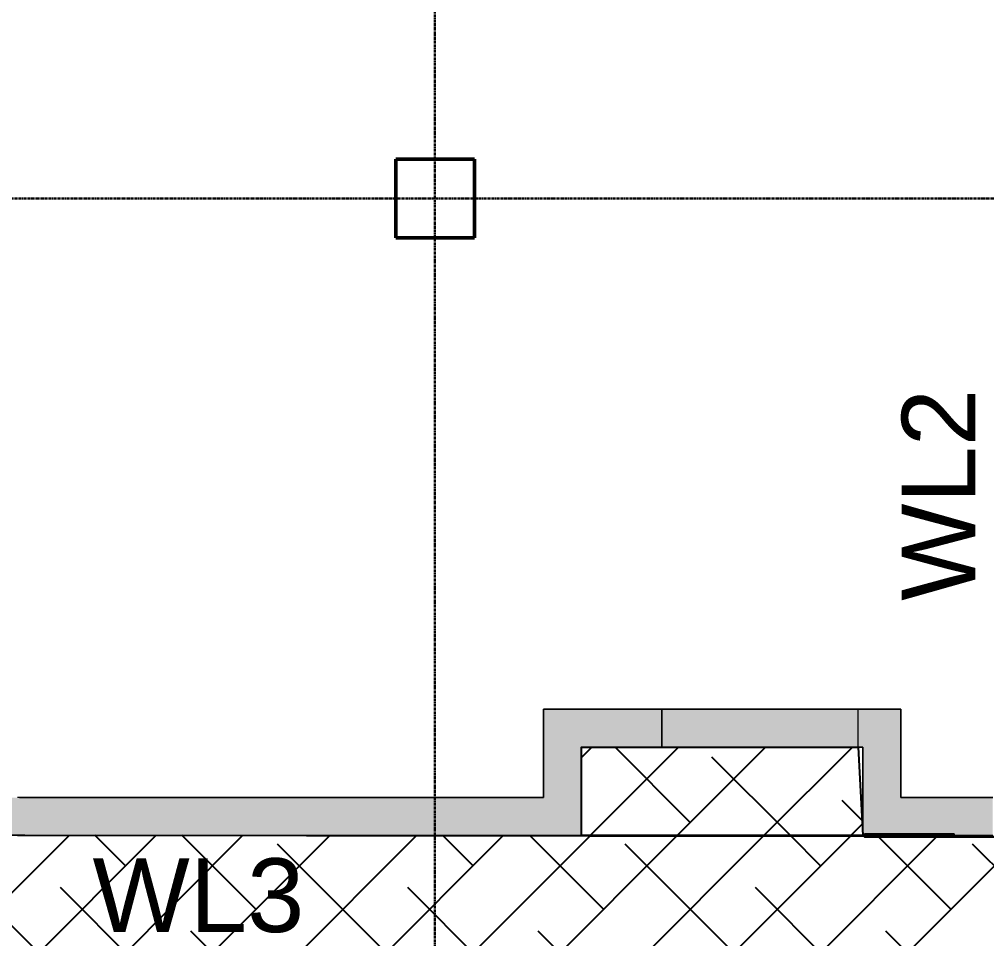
# Model space of a CAD drawing. Header units: inches. Extents: x -4126 to -1814, y 9773 to 12338.
# Drawn here: x -2911.9 to -2715.1, y 11696.7 to 11883.6 of the extents above; entities that cross this region are included whole.
import ezdxf

# ---------------------------------------------------------------- set-up
doc = ezdxf.new("R2010")
doc.units = ezdxf.units.IN
doc.header["$MEASUREMENT"] = 0
doc.linetypes.add('Grid Line 1_2_', pattern=[0.875, 0.5, -0.125, 0.125, -0.125])
for name, color, linetype, lineweight in [('I-WALL', 2, 'Continuous', 13), ('S-COLS', 52, 'Continuous', 9), ('S-GRID', 1, 'Continuous', 9)]:
    doc.layers.add(name, color=color, linetype=linetype, lineweight=lineweight)
doc.layers.add('LOAD_HATCH', color=8, linetype='Continuous')
doc.layers.add('loads', color=1, linetype='Continuous')
doc.styles.add('Arial', font='Arial.ttf', dxfattribs={"height": 18})

# ---------------------------------------------------------------- blocks, each defined once
blk = doc.blocks.new('CTR - 1st Phase - Common Walls_rvt-1-FRAMING PLAN - 1ST FLOOR')
at = {"layer": 'I-WALL', "lineweight": 5, "transparency": 33554585}
for color, points in [(8, [(-2797.52, 11717.61), (-2797.52, 11743.36), (-2805.27, 11743.36), (-2805.27, 11717.61)]), (8, [(-2768.71, 11735.61), (-2768.25, 11735.61), (-2768.25, 11743.36), (-2769.09, 11743.36), (-2769.09, 11735.61)]), (8, [(-2740.3, 11717.61), (-2739.92, 11717.61), (-2739.92, 11717.99), (-2732.55, 11717.99), (-2732.55, 11743.36), (-2740.3, 11743.36), (-2740.3, 11725.36)]), (8, [(-2721.2, 11717.61), (-2720.37, 11717.61), (-2720.37, 11725.36), (-2721.2, 11725.36)]), (8, [(-2732.55, 11717.61), (-2732.55, 11717.99), (-2739.92, 11717.99), (-2739.92, 11717.61)]), (31, [(-2739.92, 11717.36), (-2722.03, 11717.36), (-2722.03, 11717.61), (-2739.92, 11717.61)]), (8, [(-2722.03, 11717.61), (-2722.03, 11717.99), (-2732.55, 11717.99), (-2732.55, 11717.61), (-2726.69, 11717.61)]), (8, [(-2721.68, 11717.61), (-2721.68, 11717.99), (-2722.03, 11717.99), (-2722.03, 11717.61)]), (31, [(-2721.68, 11717.36), (-2721.68, 11717.61), (-2722.03, 11717.61), (-2722.03, 11717.36)])]:
    blk.add_hatch(color=color, dxfattribs=at).paths.add_polyline_path(points, flags=0)
h = blk.add_hatch(color=8, dxfattribs=at)
h.paths.add_polyline_path([(-2741.2, 11735.61), (-2740.3, 11735.61), (-2740.3, 11743.36), (-2741.2, 11743.36)], flags=0)
h.paths.add_polyline_path([(-2797.52, 11735.61), (-2781.2, 11735.61), (-2781.2, 11743.36), (-2797.52, 11743.36)], flags=0)
h = blk.add_hatch(color=8, dxfattribs=at)
h.paths.add_polyline_path([(-2769.52, 11735.61), (-2769.09, 11735.61), (-2769.09, 11743.36), (-2769.52, 11743.36)], flags=0)
h.paths.add_polyline_path([(-2767.82, 11735.61), (-2767.82, 11743.36), (-2768.25, 11743.36), (-2768.25, 11735.61)], flags=0)
h.paths.add_polyline_path([(-2767.43, 11735.61), (-2741.2, 11735.61), (-2741.2, 11743.36), (-2767.43, 11743.36)], flags=0)
h.paths.add_polyline_path([(-2769.91, 11735.61), (-2769.91, 11743.36), (-2781.2, 11743.36), (-2781.2, 11735.61)], flags=0)
h = blk.add_hatch(color=8, dxfattribs=at)
h.paths.add_polyline_path([(-2769.91, 11735.61), (-2769.52, 11735.61), (-2769.52, 11743.36), (-2769.91, 11743.36)], flags=0)
h.paths.add_polyline_path([(-2767.82, 11735.61), (-2767.43, 11735.61), (-2767.43, 11743.36), (-2767.82, 11743.36)], flags=0)
h = blk.add_hatch(color=8, dxfattribs=at)
h.paths.add_polyline_path([(-2864.85, 11717.61), (-2864.85, 11725.36), (-2865.28, 11725.36), (-2865.28, 11717.61)], flags=0)
h.paths.add_polyline_path([(-2959.35, 11717.61), (-2959.35, 11725.36), (-2959.78, 11725.36), (-2959.78, 11717.61)], flags=0)
h.paths.add_polyline_path([(-2816.97, 11717.61), (-2816.97, 11725.36), (-2817.4, 11725.36), (-2817.4, 11717.61)], flags=0)
h.paths.add_polyline_path([(-3008.93, 11717.61), (-3008.5, 11717.61), (-3008.5, 11725.36), (-3008.93, 11725.36), (-3008.93, 11720.89)], flags=0)
h.paths.add_polyline_path([(-2817.79, 11717.61), (-2817.79, 11725.36), (-2863.19, 11725.36), (-2863.19, 11717.61), (-2856.37, 11717.61)], flags=0)
h.paths.add_polyline_path([(-2931.27, 11717.61), (-2913.56, 11717.61), (-2913.56, 11725.36), (-2958.96, 11725.36), (-2958.96, 11717.61), (-2939.77, 11717.61)], flags=0)
h.paths.add_polyline_path([(-3009.32, 11717.61), (-3009.32, 11725.36), (-3054.72, 11725.36), (-3054.72, 11717.61)], flags=0)
h.paths.add_polyline_path([(-3057.2, 11717.61), (-3057.2, 11725.36), (-3065.75, 11725.36), (-3065.75, 11717.61), (-3059.89, 11717.61)], flags=0)
h.paths.add_polyline_path([(-2805.27, 11717.61), (-2805.27, 11725.36), (-2815.31, 11725.36), (-2815.31, 11717.61)], flags=0)
h.paths.add_polyline_path([(-2815.71, 11717.61), (-2815.71, 11725.36), (-2816.14, 11725.36), (-2816.14, 11717.61)], flags=0)
h.paths.add_polyline_path([(-3055.12, 11717.61), (-3055.12, 11725.36), (-3055.54, 11725.36), (-3055.54, 11717.61)], flags=0)
h.paths.add_polyline_path([(-3056.81, 11717.61), (-3056.38, 11717.61), (-3056.38, 11725.36), (-3056.81, 11725.36), (-3056.81, 11718.13)], flags=0)
h.paths.add_polyline_path([(-2913.16, 11717.61), (-2912.73, 11717.61), (-2912.73, 11725.36), (-2913.16, 11725.36), (-2913.16, 11724.25)], flags=0)
h.paths.add_polyline_path([(-3007.66, 11717.61), (-3007.23, 11717.61), (-3007.23, 11725.36), (-3007.66, 11725.36), (-3007.66, 11720.96)], flags=0)
h.paths.add_polyline_path([(-2863.59, 11717.61), (-2863.59, 11725.36), (-2864.02, 11725.36), (-2864.02, 11717.61)], flags=0)
h.paths.add_polyline_path([(-3006.84, 11717.61), (-2961.44, 11717.61), (-2961.44, 11725.36), (-3006.84, 11725.36), (-3006.84, 11721.01)], flags=0)
h.paths.add_polyline_path([(-2961.04, 11717.61), (-2960.61, 11717.61), (-2960.61, 11725.36), (-2961.04, 11725.36), (-2961.04, 11723.65)], flags=0)
h.paths.add_polyline_path([(-2865.67, 11717.61), (-2865.67, 11725.36), (-2911.08, 11725.36), (-2911.08, 11717.61)], flags=0)
h.paths.add_polyline_path([(-2911.47, 11717.61), (-2911.47, 11725.36), (-2911.9, 11725.36), (-2911.9, 11717.61)], flags=0)
h = blk.add_hatch(color=8, dxfattribs=at)
h.paths.add_polyline_path([(-3008.93, 11717.61), (-3008.93, 11725.36), (-3009.32, 11725.36), (-3009.32, 11717.61)], flags=0)
h.paths.add_polyline_path([(-2817.4, 11717.61), (-2817.4, 11725.36), (-2817.79, 11725.36), (-2817.79, 11717.61)], flags=0)
h.paths.add_polyline_path([(-2959.35, 11717.61), (-2958.96, 11717.61), (-2958.96, 11725.36), (-2959.35, 11725.36), (-2959.35, 11723.75)], flags=0)
h.paths.add_polyline_path([(-2913.56, 11717.61), (-2913.16, 11717.61), (-2913.16, 11725.36), (-2913.56, 11725.36), (-2913.56, 11724.27)], flags=0)
h.paths.add_polyline_path([(-3057.2, 11717.61), (-3056.81, 11717.61), (-3056.81, 11725.36), (-3057.2, 11725.36), (-3057.2, 11718.11)], flags=0)
h.paths.add_polyline_path([(-2815.31, 11717.61), (-2815.31, 11725.36), (-2815.71, 11725.36), (-2815.71, 11717.61)], flags=0)
h.paths.add_polyline_path([(-2961.04, 11717.61), (-2961.04, 11725.36), (-2961.44, 11725.36), (-2961.44, 11717.61)], flags=0)
h.paths.add_polyline_path([(-2863.19, 11717.61), (-2863.19, 11725.36), (-2863.59, 11725.36), (-2863.59, 11717.61)], flags=0)
h.paths.add_polyline_path([(-3006.84, 11717.61), (-3006.84, 11725.36), (-3007.23, 11725.36), (-3007.23, 11717.61)], flags=0)
h.paths.add_polyline_path([(-2865.67, 11717.61), (-2865.28, 11717.61), (-2865.28, 11725.36), (-2865.67, 11725.36), (-2865.67, 11721.33)], flags=0)
h.paths.add_polyline_path([(-2911.08, 11717.61), (-2911.08, 11725.36), (-2911.47, 11725.36), (-2911.47, 11717.61)], flags=0)
h.paths.add_polyline_path([(-3055.12, 11717.61), (-3054.72, 11717.61), (-3054.72, 11725.36), (-3055.12, 11725.36), (-3055.12, 11718.23)], flags=0)
h = blk.add_hatch(color=8, dxfattribs=at)
h.paths.add_polyline_path([(-2960.16, 11717.61), (-2959.78, 11717.61), (-2959.78, 11725.36), (-2960.61, 11725.36), (-2960.61, 11717.61), (-2960.2, 11717.61)], flags=0)
h.paths.add_polyline_path([(-2816.14, 11717.61), (-2816.14, 11725.36), (-2816.97, 11725.36), (-2816.97, 11717.61), (-2816.51, 11717.61)], flags=0)
h.paths.add_polyline_path([(-3055.96, 11717.61), (-3055.54, 11717.61), (-3055.54, 11725.36), (-3056.38, 11725.36), (-3056.38, 11717.61), (-3056, 11717.61)], flags=0)
h.paths.add_polyline_path([(-2864.02, 11717.61), (-2864.02, 11725.36), (-2864.85, 11725.36), (-2864.85, 11717.61), (-2864.39, 11717.61)], flags=0)
h.paths.add_polyline_path([(-3008.08, 11717.61), (-3007.66, 11717.61), (-3007.66, 11725.36), (-3008.5, 11725.36), (-3008.5, 11717.61), (-3008.12, 11717.61)], flags=0)
h.paths.add_polyline_path([(-2912.07, 11717.61), (-2911.9, 11717.61), (-2911.9, 11725.36), (-2912.73, 11725.36), (-2912.73, 11717.61), (-2912.27, 11717.61)], flags=0)
h = blk.add_hatch(color=8, dxfattribs=at)
h.paths.add_polyline_path([(-2718.72, 11717.61), (-2713.82, 11717.61), (-2713.82, 11725.36), (-2719.55, 11725.36), (-2719.55, 11717.61), (-2718.97, 11717.61)], flags=0)
h.paths.add_polyline_path([(-2719.94, 11717.61), (-2719.94, 11725.36), (-2720.37, 11725.36), (-2720.37, 11717.61)], flags=0)
h.paths.add_polyline_path([(-2721.2, 11717.61), (-2721.2, 11725.36), (-2721.63, 11725.36), (-2721.63, 11717.61), (-2721.3, 11717.61)], flags=0)
h.paths.add_polyline_path([(-2726.97, 11717.99), (-2722.03, 11717.99), (-2722.03, 11725.36), (-2732.55, 11725.36), (-2732.55, 11717.99)], flags=0)
h = blk.add_hatch(color=8, dxfattribs=at)
h.paths.add_polyline_path([(-2721.68, 11717.61), (-2721.63, 11717.61), (-2721.63, 11725.36), (-2722.03, 11725.36), (-2722.03, 11717.99), (-2721.68, 11717.99)], flags=0)
h.paths.add_polyline_path([(-2719.55, 11717.61), (-2719.55, 11725.36), (-2719.94, 11725.36), (-2719.94, 11717.61)], flags=0)
at = {"layer": 'I-WALL', "color": 9}
for p, q in [((-2805.27, 11743.36), (-2805.27, 11725.36)), ((-2805.27, 11743.36), (-2797.52, 11743.36)), ((-2781.2, 11743.36), (-2797.52, 11743.36)), ((-2769.91, 11743.36), (-2781.2, 11743.36)), ((-2781.2, 11743.36), (-2781.2, 11735.61)), ((-2769.52, 11743.36), (-2769.91, 11743.36)), ((-2768.71, 11743.36), (-2769.52, 11743.36)), ((-2767.82, 11743.36), (-2768.63, 11743.36)), ((-2767.43, 11743.36), (-2767.82, 11743.36)), ((-2741.2, 11743.36), (-2767.43, 11743.36)), ((-2740.3, 11743.36), (-2741.2, 11743.36)), ((-2741.2, 11735.61), (-2741.2, 11743.36)), ((-2740.3, 11743.36), (-2732.55, 11743.36)), ((-2732.55, 11725.36), (-2732.55, 11743.36)), ((-2797.52, 11735.61), (-2781.2, 11735.61)), ((-2797.52, 11717.61), (-2797.52, 11735.61)), ((-2781.2, 11735.61), (-2769.91, 11735.61)), ((-2769.91, 11735.61), (-2769.52, 11735.61)), ((-2769.52, 11735.61), (-2768.71, 11735.61)), ((-2768.63, 11735.61), (-2767.82, 11735.61)), ((-2767.82, 11735.61), (-2767.43, 11735.61)), ((-2767.43, 11735.61), (-2741.2, 11735.61)), ((-2741.2, 11735.61), (-2740.3, 11735.61)), ((-2740.3, 11735.61), (-2740.3, 11717.61)), ((-2911.47, 11725.36), (-2912.27, 11725.36)), ((-2911.08, 11725.36), (-2911.47, 11725.36)), ((-2865.67, 11725.36), (-2911.08, 11725.36)), ((-2865.28, 11725.36), (-2865.67, 11725.36)), ((-2864.48, 11725.36), (-2865.28, 11725.36)), ((-2863.59, 11725.36), (-2864.39, 11725.36)), ((-2863.19, 11725.36), (-2863.59, 11725.36)), ((-2817.79, 11725.36), (-2863.19, 11725.36)), ((-2817.4, 11725.36), (-2817.79, 11725.36)), ((-2816.59, 11725.36), (-2817.4, 11725.36)), ((-2815.71, 11725.36), (-2816.51, 11725.36)), ((-2815.31, 11725.36), (-2815.71, 11725.36)), ((-2805.27, 11725.36), (-2815.31, 11725.36)), ((-2722.03, 11725.36), (-2732.55, 11725.36)), ((-2721.63, 11725.36), (-2722.03, 11725.36)), ((-2720.83, 11725.36), (-2721.63, 11725.36)), ((-2719.94, 11725.36), (-2720.75, 11725.36)), ((-2719.55, 11725.36), (-2719.94, 11725.36)), ((-2713.82, 11725.36), (-2719.55, 11725.36)), ((-2912.27, 11717.61), (-2911.47, 11717.61)), ((-2911.47, 11717.61), (-2911.08, 11717.61)), ((-2911.08, 11717.61), (-2865.67, 11717.61)), ((-2865.67, 11717.61), (-2865.28, 11717.61)), ((-2865.28, 11717.61), (-2864.48, 11717.61)), ((-2864.39, 11717.61), (-2863.59, 11717.61)), ((-2863.59, 11717.61), (-2863.19, 11717.61)), ((-2863.19, 11717.61), (-2817.79, 11717.61)), ((-2817.79, 11717.61), (-2817.4, 11717.61)), ((-2817.4, 11717.61), (-2816.59, 11717.61)), ((-2816.51, 11717.61), (-2815.71, 11717.61)), ((-2815.71, 11717.61), (-2815.31, 11717.61)), ((-2815.31, 11717.61), (-2805.27, 11717.61)), ((-2797.52, 11717.61), (-2805.27, 11717.61)), ((-2732.55, 11717.61), (-2740.3, 11717.61)), ((-2722.03, 11717.99), (-2739.92, 11717.99)), ((-2739.92, 11717.36), (-2739.92, 11717.99)), ((-2739.92, 11717.61), (-2739.92, 11717.36)), ((-2739.92, 11717.36), (-2722.03, 11717.36)), ((-2722.03, 11717.36), (-2739.92, 11717.36)), ((-2732.55, 11717.61), (-2722.03, 11717.61)), ((-2722.03, 11717.99), (-2721.68, 11717.99)), ((-2721.68, 11717.99), (-2722.03, 11717.99)), ((-2721.68, 11717.61), (-2722.03, 11717.61)), ((-2722.03, 11717.61), (-2721.63, 11717.61)), ((-2722.03, 11717.36), (-2721.68, 11717.36)), ((-2721.68, 11717.36), (-2722.03, 11717.36)), ((-2721.68, 11717.99), (-2721.68, 11717.36)), ((-2721.68, 11717.99), (-2721.68, 11717.61)), ((-2721.68, 11717.61), (-2721.68, 11717.36)), ((-2721.63, 11717.61), (-2720.83, 11717.61)), ((-2720.75, 11717.61), (-2719.94, 11717.61)), ((-2719.94, 11717.61), (-2719.55, 11717.61)), ((-2719.55, 11717.61), (-2713.82, 11717.61))]:
    blk.add_line(p, q, dxfattribs=at)
at = {"layer": 'I-WALL', "color": 253}
for p, q in [((-2805.27, 11725.36), (-2805.27, 11743.36)), ((-2797.52, 11743.36), (-2805.27, 11743.36)), ((-2797.52, 11743.36), (-2769.91, 11743.36)), ((-2781.2, 11735.61), (-2781.2, 11743.36)), ((-2769.91, 11743.36), (-2769.52, 11743.36)), ((-2769.52, 11743.36), (-2769.09, 11743.36)), ((-2769.09, 11743.36), (-2768.71, 11743.36)), ((-2768.63, 11743.36), (-2768.25, 11743.36)), ((-2768.25, 11743.36), (-2767.82, 11743.36)), ((-2767.82, 11743.36), (-2767.43, 11743.36)), ((-2767.43, 11743.36), (-2740.3, 11743.36)), ((-2741.2, 11735.61), (-2741.2, 11743.36)), ((-2732.55, 11743.36), (-2740.3, 11743.36)), ((-2732.55, 11743.36), (-2732.55, 11725.36)), ((-2769.91, 11735.61), (-2797.52, 11735.61)), ((-2797.52, 11735.61), (-2797.52, 11717.61)), ((-2769.52, 11735.61), (-2769.91, 11735.61)), ((-2769.09, 11735.61), (-2769.52, 11735.61)), ((-2768.71, 11735.61), (-2769.09, 11735.61)), ((-2768.25, 11735.61), (-2768.63, 11735.61)), ((-2767.82, 11735.61), (-2768.25, 11735.61)), ((-2767.43, 11735.61), (-2767.82, 11735.61)), ((-2740.3, 11735.61), (-2767.43, 11735.61)), ((-2740.3, 11717.61), (-2740.3, 11735.61)), ((-2911.9, 11725.36), (-2911.47, 11725.36)), ((-2911.47, 11725.36), (-2911.08, 11725.36)), ((-2911.08, 11725.36), (-2865.67, 11725.36)), ((-2865.67, 11725.36), (-2865.28, 11725.36)), ((-2865.28, 11725.36), (-2864.85, 11725.36)), ((-2864.85, 11725.36), (-2864.48, 11725.36)), ((-2864.39, 11725.36), (-2864.02, 11725.36)), ((-2864.02, 11725.36), (-2863.59, 11725.36)), ((-2863.59, 11725.36), (-2863.19, 11725.36)), ((-2863.19, 11725.36), (-2817.79, 11725.36)), ((-2817.79, 11725.36), (-2817.4, 11725.36)), ((-2817.4, 11725.36), (-2816.97, 11725.36)), ((-2816.97, 11725.36), (-2816.59, 11725.36)), ((-2816.51, 11725.36), (-2816.14, 11725.36)), ((-2816.14, 11725.36), (-2815.71, 11725.36)), ((-2815.71, 11725.36), (-2815.31, 11725.36)), ((-2815.31, 11725.36), (-2805.27, 11725.36)), ((-2732.55, 11725.36), (-2722.03, 11725.36)), ((-2722.03, 11725.36), (-2721.63, 11725.36)), ((-2721.63, 11725.36), (-2721.2, 11725.36)), ((-2721.2, 11725.36), (-2720.83, 11725.36)), ((-2720.75, 11725.36), (-2720.37, 11725.36)), ((-2720.37, 11725.36), (-2719.94, 11725.36)), ((-2719.94, 11725.36), (-2719.55, 11725.36)), ((-2719.55, 11725.36), (-2713.82, 11725.36)), ((-2911.47, 11717.61), (-2911.9, 11717.61)), ((-2911.08, 11717.61), (-2911.47, 11717.61)), ((-2865.67, 11717.61), (-2911.08, 11717.61)), ((-2865.28, 11717.61), (-2865.67, 11717.61)), ((-2864.85, 11717.61), (-2865.28, 11717.61)), ((-2864.48, 11717.61), (-2864.85, 11717.61)), ((-2864.02, 11717.61), (-2864.39, 11717.61)), ((-2863.59, 11717.61), (-2864.02, 11717.61)), ((-2863.19, 11717.61), (-2863.59, 11717.61)), ((-2817.79, 11717.61), (-2863.19, 11717.61)), ((-2817.4, 11717.61), (-2817.79, 11717.61)), ((-2816.97, 11717.61), (-2817.4, 11717.61)), ((-2816.59, 11717.61), (-2816.97, 11717.61)), ((-2816.14, 11717.61), (-2816.51, 11717.61)), ((-2815.71, 11717.61), (-2816.14, 11717.61)), ((-2815.31, 11717.61), (-2815.71, 11717.61)), ((-2805.27, 11717.61), (-2815.31, 11717.61)), ((-2805.27, 11717.61), (-2797.52, 11717.61)), ((-2740.3, 11717.61), (-2739.92, 11717.61)), ((-2721.63, 11717.61), (-2721.68, 11717.61)), ((-2721.2, 11717.61), (-2721.63, 11717.61)), ((-2720.83, 11717.61), (-2721.2, 11717.61)), ((-2720.37, 11717.61), (-2720.75, 11717.61)), ((-2719.94, 11717.61), (-2720.37, 11717.61)), ((-2719.55, 11717.61), (-2719.94, 11717.61)), ((-2713.82, 11717.61), (-2719.55, 11717.61))]:
    blk.add_line(p, q, dxfattribs=at)
at = {"layer": 'I-WALL', "color": 21}
for p, q in [((-2739.92, 11717.99), (-2722.03, 11717.99)), ((-2739.92, 11717.99), (-2739.92, 11717.61)), ((-2739.92, 11717.61), (-2732.55, 11717.61)), ((-2722.03, 11717.61), (-2732.55, 11717.61))]:
    blk.add_line(p, q, dxfattribs=at)
blk = doc.blocks.new('034100 - Precast Structural Concrete - Column - Corbels - 16_x16_-1875306-FRAMING PLAN - 1ST FLOOR')
at = {"layer": 'S-COLS'}
for p, q in [((-8.91, 8.98), (-8.98, 8.98)), ((-8.98, 8.98), (-8.98, -7.02)), ((6.94, 8.98), (-8.91, 8.98)), ((7.02, 8.98), (6.94, 8.98)), ((7.02, -7.02), (7.02, 8.98)), ((-8.98, -7.02), (-8.91, -7.02)), ((-8.91, -7.02), (6.94, -7.02)), ((6.94, -7.02), (7.02, -7.02))]:
    blk.add_line(p, q, dxfattribs=at)
at = {"layer": 'S-COLS', "lineweight": 50}
for p, q in [((-8.98, -7.02), (-8.98, 8.98)), ((-8.98, 8.98), (-8.91, 8.98)), ((-8.91, 8.98), (6.94, 8.98)), ((6.94, 8.98), (7.02, 8.98)), ((7.02, 8.98), (7.02, -7.02)), ((-8.91, -7.02), (-8.98, -7.02)), ((6.94, -7.02), (-8.91, -7.02)), ((7.02, -7.02), (6.94, -7.02))]:
    blk.add_line(p, q, dxfattribs=at)

msp = doc.modelspace()

# ---------------------------------------------------------------- hatches: boundary and pattern name
at = {"layer": 'LOAD_HATCH'}
h = msp.add_hatch(dxfattribs=at)
h.set_pattern_fill('ANSI38', color=256, scale=100, style=0)
h.paths.add_polyline_path([(-3481.324, 10382.789), (-3418.524, 10381), (-3072.924, 10381), (-2509.521, 10381.514), (-2503.7, 10449.439), (-3408.924, 10449.439), (-3401.049, 11277.289), (-3371.874, 11277.289), (-3371.874, 11473.789), (-3140.124, 11473.539), (-3139.124, 11648.339), (-2778.924, 11649.339), (-2778.924, 11628.389), (-2718.724, 11628.389), (-2650.524, 11628.389), (-2650.524, 11649.339), (-2509.521, 11650), (-2509.521, 11717.264), (-3140.124, 11718), (-3140.124, 11838.614), (-3460.024, 11838.614), (-3460.024, 11787.364), (-3199.999, 11783.364), (-3199.999, 11535.189), (-3481.324, 11530.989), (-3477.974, 11244.389), (-3477.974, 10410)])
h = msp.add_hatch(dxfattribs=at)
h.set_pattern_fill('ANSI38', color=256, scale=100, style=0)
h.paths.add_polyline_path([(-2797.524, 11717.614), (-2797.524, 11735.614), (-2741.199, 11735.614), (-2740.299, 11717.614)])

# ---------------------------------------------------------------- linework, layer by layer
msp.add_lwpolyline([(-2797.524, 11717.614), (-2797.524, 11735.614), (-2741.199, 11735.614), (-2740.299, 11717.614)], close=True)
msp.add_lwpolyline([(-3477.974, 10410), (-3477.974, 11244.389), (-3481.324, 11530.989), (-3199.999, 11535.189), (-3199.999, 11783.364), (-3460.024, 11787.364), (-3460.024, 11838.614), (-3140.124, 11838.614), (-3140.124, 11718), (-2509.521, 11717.264), (-2739.924, 11717.364), (-2509.521, 11717.264), (-2509.521, 11650), (-2650.524, 11649.339), (-2650.524, 11628.389), (-2718.724, 11628.389), (-2778.924, 11628.389), (-2778.924, 11649.339), (-3139.124, 11648.339), (-3140.124, 11473.539), (-3371.874, 11473.789), (-3371.874, 11277.289), (-3401.049, 11277.289), (-3408.924, 10449.439)], dxfattribs=at)
at = {"layer": 'S-GRID', "linetype": 'Grid Line 1_2_', "lineweight": 30}
for p, q in [((-2827.324, 9772.61), (-2827.324, 12288.555)), ((-1814.206, 11847.189), (-4076.95, 11847.189))]:
    msp.add_line(p, q, dxfattribs=at)

# ---------------------------------------------------------------- block references
at = {"lineweight": 5}
msp.add_blockref('CTR - 1st Phase - Common Walls_rvt-1-FRAMING PLAN - 1ST FLOOR', (0, 0), dxfattribs=at)
at = {"layer": 'S-COLS'}
msp.add_blockref('034100 - Precast Structural Concrete - Column - Corbels - 16_x16_-1875306-FRAMING PLAN - 1ST FLOOR', (-2826.339, 11846.205), dxfattribs=at)

# ---------------------------------------------------------------- texts
at = {"layer": 'loads', "insert": (-2732.347, 11765.369), "char_height": 15, "width": 29.92125, "attachment_point": 1, "rotation": 90, "style": 'Arial'}
msp.add_mtext('WL2', dxfattribs=at)
at = {"layer": 'loads', "insert": (-2897, 11713), "char_height": 15, "width": 29.92125, "attachment_point": 1, "style": 'Arial'}
msp.add_mtext('WL3', dxfattribs=at)

doc.saveas('drawing.dxf')
